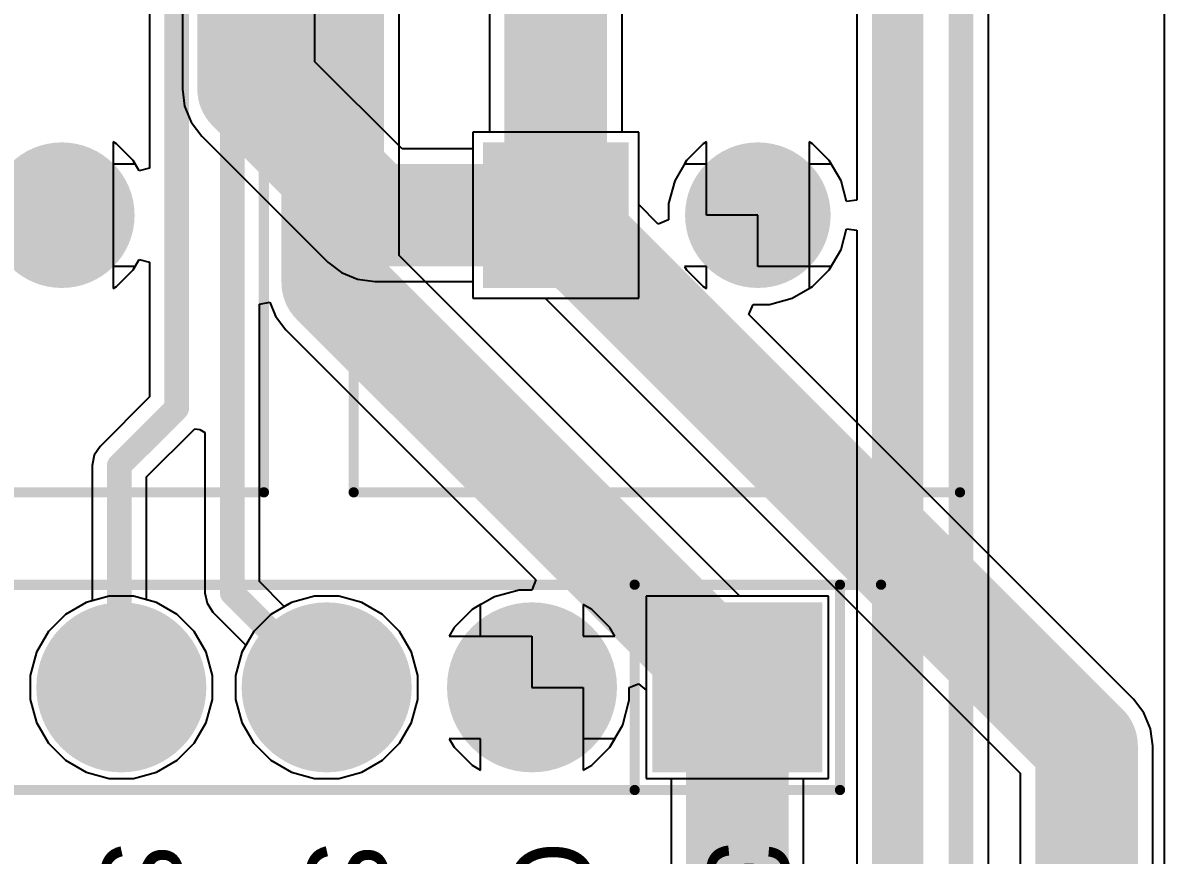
# Model space of a CAD drawing. Header units: millimetres. Extents: x 0 to 212, y 0 to 213.
# Drawn here: x 0.609 to 1.165, y 2.772 to 3.177 of the extents above; entities that cross this region are included whole.
import ezdxf

# ---------------------------------------------------------------- set-up
doc = ezdxf.new("R2010")
doc.units = ezdxf.units.MM
doc.header["$MEASUREMENT"] = 0
for name, color, linetype in [('BottomLayer', 5, 'Continuous'), ('BottomSolder', 6, 'Continuous'), ('MultiLayer', 9, 'Continuous'), ('PadHoleLayer', 156, 'Continuous'), ('TopLayer', 1, 'Continuous'), ('TopOverlay', 2, 'Continuous'), ('TopSolder', 216, 'Continuous')]:
    doc.layers.add(name, color=color, linetype=linetype)

# ---------------------------------------------------------------- blocks, each defined once
blk = doc.blocks.new('MPU6050__28')
at = {"layer": 'BottomLayer'}
blk.add_hatch(color=5, dxfattribs=at).paths.add_polyline_path([(-0.3874, -0.2126), (-0.3126, -0.2126), (-0.3126, -0.2874), (-0.3874, -0.2874)])
h = blk.add_hatch(color=5, dxfattribs=at)
edge = h.paths.add_edge_path()
edge.add_arc((-0.25, -0.25), 0.0374, 0, 360)
h = blk.add_hatch(color=5, dxfattribs=at)
edge = h.paths.add_edge_path()
edge.add_arc((-0.15, -0.25), 0.0374, 0, 360)
h = blk.add_hatch(color=5, dxfattribs=at)
edge = h.paths.add_edge_path()
edge.add_arc((-0.05, -0.25), 0.0374, 0, 360)
at = {"layer": 'BottomSolder'}
blk.add_hatch(color=6, dxfattribs=at).paths.add_polyline_path([(-0.3914, -0.2086), (-0.3086, -0.2086), (-0.3086, -0.2914), (-0.3914, -0.2914)])
h = blk.add_hatch(color=6, dxfattribs=at)
edge = h.paths.add_edge_path()
edge.add_arc((-0.25, -0.25), 0.0414, 0, 360)
h = blk.add_hatch(color=6, dxfattribs=at)
edge = h.paths.add_edge_path()
edge.add_arc((-0.15, -0.25), 0.0414, 0, 360)
h = blk.add_hatch(color=6, dxfattribs=at)
edge = h.paths.add_edge_path()
edge.add_arc((-0.05, -0.25), 0.0414, 0, 360)
at = {"layer": 'MultiLayer'}
blk.add_hatch(color=9, dxfattribs=at).paths.add_polyline_path([(-0.3874, -0.2126), (-0.3126, -0.2126), (-0.3126, -0.2874), (-0.3874, -0.2874)])
h = blk.add_hatch(color=9, dxfattribs=at)
edge = h.paths.add_edge_path()
edge.add_arc((-0.25, -0.25), 0.0374, 0, 360)
h = blk.add_hatch(color=9, dxfattribs=at)
edge = h.paths.add_edge_path()
edge.add_arc((-0.15, -0.25), 0.0374, 0, 360)
h = blk.add_hatch(color=9, dxfattribs=at)
edge = h.paths.add_edge_path()
edge.add_arc((-0.05, -0.25), 0.0374, 0, 360)
at = {"layer": 'PadHoleLayer'}
h = blk.add_hatch(color=156, dxfattribs=at)
edge = h.paths.add_edge_path()
edge.add_arc((-0.35, -0.25), 0.0201, 0, 360)
h = blk.add_hatch(color=156, dxfattribs=at)
edge = h.paths.add_edge_path()
edge.add_arc((-0.25, -0.25), 0.0201, 0, 360)
h = blk.add_hatch(color=156, dxfattribs=at)
edge = h.paths.add_edge_path()
edge.add_arc((-0.15, -0.25), 0.0201, 0, 360)
h = blk.add_hatch(color=156, dxfattribs=at)
edge = h.paths.add_edge_path()
edge.add_arc((-0.05, -0.25), 0.0201, 0, 360)
at = {"layer": 'TopLayer'}
blk.add_hatch(color=1, dxfattribs=at).paths.add_polyline_path([(-0.3874, -0.2126), (-0.3126, -0.2126), (-0.3126, -0.2874), (-0.3874, -0.2874)])
h = blk.add_hatch(color=1, dxfattribs=at)
edge = h.paths.add_edge_path()
edge.add_arc((-0.25, -0.25), 0.0374, 0, 360)
h = blk.add_hatch(color=1, dxfattribs=at)
edge = h.paths.add_edge_path()
edge.add_arc((-0.15, -0.25), 0.0374, 0, 360)
h = blk.add_hatch(color=1, dxfattribs=at)
edge = h.paths.add_edge_path()
edge.add_arc((-0.05, -0.25), 0.0374, 0, 360)
at = {"layer": 'TopSolder'}
blk.add_hatch(color=216, dxfattribs=at).paths.add_polyline_path([(-0.3914, -0.2086), (-0.3086, -0.2086), (-0.3086, -0.2914), (-0.3914, -0.2914)])
h = blk.add_hatch(color=216, dxfattribs=at)
edge = h.paths.add_edge_path()
edge.add_arc((-0.25, -0.25), 0.0414, 0, 360)
h = blk.add_hatch(color=216, dxfattribs=at)
edge = h.paths.add_edge_path()
edge.add_arc((-0.15, -0.25), 0.0414, 0, 360)
h = blk.add_hatch(color=216, dxfattribs=at)
edge = h.paths.add_edge_path()
edge.add_arc((-0.05, -0.25), 0.0414, 0, 360)
at = {"layer": 'TopOverlay', "const_width": 0.005}
for points in [[(-0.42, 0.327), (-0.42, -0.3)], [(-0.4, -0.2), (-0.4, -0.3)], [(-0.3, -0.2), (-0.4, -0.2)], [(-0.3, -0.2), (-0.3, -0.3)], [(0.4, -0.2), (-0.3, -0.2)], [(0.413, -0.3), (-0.42, -0.3)], [(-0.3, -0.3), (-0.4, -0.3)], [(0.4, -0.3), (-0.3, -0.3)]]:
    blk.add_lwpolyline(points, dxfattribs=at)
at = {"layer": 'TopOverlay', "const_width": 0.0025}
for points in [[(-0.40125, -0.2, 1), (-0.39875, -0.2, 1)], [(-0.40125, -0.2, 1), (-0.39875, -0.2, 1)], [(-0.30125, -0.2, 1), (-0.29875, -0.2, 1)], [(-0.30125, -0.2, 1), (-0.29875, -0.2, 1)], [(-0.30125, -0.2, 1), (-0.29875, -0.2, 1)], [(-0.42125, -0.3, 1), (-0.41875, -0.3, 1)], [(-0.42125, -0.3, 1), (-0.41875, -0.3, 1)], [(-0.40125, -0.3, 1), (-0.39875, -0.3, 1)], [(-0.40125, -0.3, 1), (-0.39875, -0.3, 1)], [(-0.30125, -0.3, 1), (-0.29875, -0.3, 1)], [(-0.30125, -0.3, 1), (-0.29875, -0.3, 1)], [(-0.30125, -0.3, 1), (-0.29875, -0.3, 1)]]:
    blk.add_lwpolyline(points, format="xyb", close=True, dxfattribs=at)
at = {"layer": 'TopOverlay'}
for s, p in [('GND', (-0.24, -0.175)), ('SDA', (-0.04, -0.175)), ('SCL', (-0.14, -0.175)), ('3V3', (-0.33531, -0.175))]:
    blk.add_text(s, height=0.04, rotation=90, dxfattribs=at).set_placement(p)
blk = doc.blocks.new('2_54_2P_ZZDK_55')
at = {"layer": 'BottomLayer'}
blk.add_hatch(color=5, dxfattribs=at).paths.add_polyline_path([(-0.08268, 0.03346), (-0.01575, 0.03346), (-0.01575, -0.03346), (-0.08268, -0.03346)])
h = blk.add_hatch(color=5, dxfattribs=at)
edge = h.paths.add_edge_path()
edge.add_arc((0.04921, 0), 0.03346, 0, 360)
at = {"layer": 'BottomSolder'}
blk.add_hatch(color=6, dxfattribs=at).paths.add_polyline_path([(-0.08468, 0.03546), (-0.01375, 0.03546), (-0.01375, -0.03546), (-0.08468, -0.03546)])
h = blk.add_hatch(color=6, dxfattribs=at)
edge = h.paths.add_edge_path()
edge.add_arc((0.04921, 0), 0.03546, 0, 360)
at = {"layer": 'MultiLayer'}
blk.add_hatch(color=9, dxfattribs=at).paths.add_polyline_path([(-0.08268, 0.03346), (-0.01575, 0.03346), (-0.01575, -0.03346), (-0.08268, -0.03346)])
h = blk.add_hatch(color=9, dxfattribs=at)
edge = h.paths.add_edge_path()
edge.add_arc((0.04921, 0), 0.03346, 0, 360)
at = {"layer": 'PadHoleLayer'}
h = blk.add_hatch(color=156, dxfattribs=at)
edge = h.paths.add_edge_path()
edge.add_arc((-0.04921, 0), 0.01772, 0, 360)
h = blk.add_hatch(color=156, dxfattribs=at)
edge = h.paths.add_edge_path()
edge.add_arc((0.04921, 0), 0.01772, 0, 360)
at = {"layer": 'TopLayer'}
blk.add_hatch(color=1, dxfattribs=at).paths.add_polyline_path([(-0.08268, 0.03346), (-0.01575, 0.03346), (-0.01575, -0.03346), (-0.08268, -0.03346)])
h = blk.add_hatch(color=1, dxfattribs=at)
edge = h.paths.add_edge_path()
edge.add_arc((0.04921, 0), 0.03346, 0, 360)
at = {"layer": 'TopSolder'}
blk.add_hatch(color=216, dxfattribs=at).paths.add_polyline_path([(-0.08468, 0.03546), (-0.01375, 0.03546), (-0.01375, -0.03546), (-0.08468, -0.03546)])
h = blk.add_hatch(color=216, dxfattribs=at)
edge = h.paths.add_edge_path()
edge.add_arc((0.04921, 0), 0.03546, 0, 360)
at = {"layer": 'TopOverlay', "const_width": 0.005}
for points in [[(-0.035, 0.12), (0.035, 0.12)], [(-0.035, 0.105), (-0.035, 0.12)], [(0.035, 0.105), (0.035, 0.12)], [(-0.14764, -0.135), (-0.14764, 0.10236)], [(-0.14764, 0.10236), (0.14764, 0.10236)], [(0.14764, -0.135), (0.14764, 0.10236)], [(-0.14764, -0.135), (0.14764, -0.135)]]:
    blk.add_lwpolyline(points, dxfattribs=at)
at = {"layer": 'TopOverlay', "const_width": 0.0025}
for points in [[(-0.03625, 0.12, 1), (-0.03375, 0.12, 1)], [(-0.03625, 0.12, 1), (-0.03375, 0.12, 1)], [(0.03375, 0.12, 1), (0.03625, 0.12, 1)], [(0.03375, 0.12, 1), (0.03625, 0.12, 1)], [(-0.03625, 0.105, 1), (-0.03375, 0.105, 1)], [(0.03375, 0.105, 1), (0.03625, 0.105, 1)], [(-0.14889, 0.10236, 1), (-0.14639, 0.10236, 1)], [(-0.14889, 0.10236, 1), (-0.14639, 0.10236, 1)], [(0.14639, 0.10236, 1), (0.14889, 0.10236, 1)], [(0.14639, 0.10236, 1), (0.14889, 0.10236, 1)], [(-0.14889, -0.135, 1), (-0.14639, -0.135, 1)], [(-0.14889, -0.135, 1), (-0.14639, -0.135, 1)], [(0.14639, -0.135, 1), (0.14889, -0.135, 1)], [(0.14639, -0.135, 1), (0.14889, -0.135, 1)]]:
    blk.add_lwpolyline(points, format="xyb", close=True, dxfattribs=at)
blk = doc.blocks.new('2_54_2P_ZZDK_56')
at = {"layer": 'BottomLayer'}
blk.add_hatch(color=5, dxfattribs=at).paths.add_polyline_path([(-0.08268, 0.03346), (-0.01575, 0.03346), (-0.01575, -0.03346), (-0.08268, -0.03346)])
h = blk.add_hatch(color=5, dxfattribs=at)
edge = h.paths.add_edge_path()
edge.add_arc((0.04921, 0), 0.03346, 0, 360)
at = {"layer": 'BottomSolder'}
blk.add_hatch(color=6, dxfattribs=at).paths.add_polyline_path([(-0.08468, 0.03546), (-0.01375, 0.03546), (-0.01375, -0.03546), (-0.08468, -0.03546)])
h = blk.add_hatch(color=6, dxfattribs=at)
edge = h.paths.add_edge_path()
edge.add_arc((0.04921, 0), 0.03546, 0, 360)
at = {"layer": 'MultiLayer'}
blk.add_hatch(color=9, dxfattribs=at).paths.add_polyline_path([(-0.08268, 0.03346), (-0.01575, 0.03346), (-0.01575, -0.03346), (-0.08268, -0.03346)])
h = blk.add_hatch(color=9, dxfattribs=at)
edge = h.paths.add_edge_path()
edge.add_arc((0.04921, 0), 0.03346, 0, 360)
at = {"layer": 'PadHoleLayer'}
h = blk.add_hatch(color=156, dxfattribs=at)
edge = h.paths.add_edge_path()
edge.add_arc((-0.04921, 0), 0.01772, 0, 360)
h = blk.add_hatch(color=156, dxfattribs=at)
edge = h.paths.add_edge_path()
edge.add_arc((0.04921, 0), 0.01772, 0, 360)
at = {"layer": 'TopLayer'}
blk.add_hatch(color=1, dxfattribs=at).paths.add_polyline_path([(-0.08268, 0.03346), (-0.01575, 0.03346), (-0.01575, -0.03346), (-0.08268, -0.03346)])
h = blk.add_hatch(color=1, dxfattribs=at)
edge = h.paths.add_edge_path()
edge.add_arc((0.04921, 0), 0.03346, 0, 360)
at = {"layer": 'TopSolder'}
blk.add_hatch(color=216, dxfattribs=at).paths.add_polyline_path([(-0.08468, 0.03546), (-0.01375, 0.03546), (-0.01375, -0.03546), (-0.08468, -0.03546)])
h = blk.add_hatch(color=216, dxfattribs=at)
edge = h.paths.add_edge_path()
edge.add_arc((0.04921, 0), 0.03546, 0, 360)
at = {"layer": 'TopOverlay', "const_width": 0.005}
for points in [[(-0.035, 0.12), (0.035, 0.12)], [(-0.035, 0.105), (-0.035, 0.12)], [(0.035, 0.105), (0.035, 0.12)], [(-0.14764, -0.135), (-0.14764, 0.10236)], [(-0.14764, 0.10236), (0.14764, 0.10236)], [(0.14764, -0.135), (0.14764, 0.10236)], [(-0.14764, -0.135), (0.14764, -0.135)]]:
    blk.add_lwpolyline(points, dxfattribs=at)
at = {"layer": 'TopOverlay', "const_width": 0.0025}
for points in [[(-0.03625, 0.12, 1), (-0.03375, 0.12, 1)], [(-0.03625, 0.12, 1), (-0.03375, 0.12, 1)], [(0.03375, 0.12, 1), (0.03625, 0.12, 1)], [(0.03375, 0.12, 1), (0.03625, 0.12, 1)], [(-0.03625, 0.105, 1), (-0.03375, 0.105, 1)], [(0.03375, 0.105, 1), (0.03625, 0.105, 1)], [(-0.14889, 0.10236, 1), (-0.14639, 0.10236, 1)], [(-0.14889, 0.10236, 1), (-0.14639, 0.10236, 1)], [(0.14639, 0.10236, 1), (0.14889, 0.10236, 1)], [(0.14639, 0.10236, 1), (0.14889, 0.10236, 1)], [(-0.14889, -0.135, 1), (-0.14639, -0.135, 1)], [(-0.14889, -0.135, 1), (-0.14639, -0.135, 1)], [(0.14639, -0.135, 1), (0.14889, -0.135, 1)], [(0.14639, -0.135, 1), (0.14889, -0.135, 1)]]:
    blk.add_lwpolyline(points, format="xyb", close=True, dxfattribs=at)

msp = doc.modelspace()

# ---------------------------------------------------------------- linework, layer by layer
at = {"layer": 'BottomLayer'}
for p, q in [((1.1648, 3.90204), (1.1648, 0.0102)), ((0.7922, 3.06407), (0.7922, 3.19633)), ((0.67066, 3.19121), (0.67066, 3.1066)), ((0.90896, 3.12417), (0.82803, 3.12417)), ((0.82803, 3.12417), (0.82803, 3.04324)), ((0.90896, 3.08888), (0.90896, 3.12417)), ((0.65461, 3.11848), (0.65292, 3.11946)), ((0.65292, 3.11946), (0.65292, 3.0837)), ((0.6627, 3.11039), (0.65461, 3.11848)), ((0.94023, 3.11848), (0.93214, 3.11039)), ((0.94192, 3.11946), (0.94023, 3.11848)), ((0.94192, 3.0837), (0.94192, 3.11946)), ((0.99361, 3.11848), (0.99192, 3.11946)), ((0.99192, 3.11946), (0.99192, 3.1087)), ((1.0017, 3.11039), (0.99361, 3.11848)), ((0.66566, 3.10526), (0.6627, 3.11039)), ((0.93214, 3.11039), (0.92642, 3.10048)), ((0.99192, 3.1087), (1.00267, 3.1087)), ((1.00267, 3.1087), (1.0017, 3.11039)), ((0.67066, 3.1066), (0.66566, 3.10526)), ((0.92642, 3.10048), (0.92345, 3.08943)), ((0.91845, 3.07939), (0.90896, 3.08888)), ((0.92345, 3.08943), (0.92345, 3.08146)), ((0.65292, 3.0837), (0.65292, 3.04795)), ((0.92345, 3.08146), (0.91845, 3.07939)), ((0.96692, 3.0837), (0.94192, 3.0837)), ((0.96692, 3.0587), (0.96692, 3.0837)), ((0.95816, 2.8981), (0.7922, 3.06407)), ((0.6627, 3.05702), (0.66566, 3.06215)), ((0.66566, 3.06215), (0.67066, 3.06081)), ((0.67066, 3.06081), (0.67066, 2.99519)), ((1.00267, 3.0587), (0.96692, 3.0587)), ((1.0017, 3.05702), (1.00267, 3.0587)), ((0.65461, 3.04892), (0.6627, 3.05702)), ((0.99361, 3.04892), (1.0017, 3.05702)), ((0.65292, 3.04795), (0.65461, 3.04892)), ((0.9837, 3.0432), (0.99361, 3.04892)), ((0.72417, 3.04031), (0.72917, 3.04131)), ((0.72917, 3.04131), (0.73197, 3.03457)), ((0.82803, 3.04324), (0.86331, 3.04324)), ((0.86331, 3.04324), (1.09472, 2.81183)), ((0.97264, 3.04024), (0.9837, 3.0432)), ((0.72417, 2.90519), (0.72417, 3.04031)), ((0.9626, 3.03524), (0.96468, 3.04024)), ((1.14982, 2.84802), (0.9626, 3.03524)), ((0.96468, 3.04024), (0.97264, 3.04024)), ((0.73197, 3.03457), (0.7371, 3.02788)), ((0.7371, 3.02788), (0.85887, 2.9061)), ((0.67066, 2.99519), (0.64655, 2.97108)), ((0.66917, 2.95621), (0.69266, 2.9797)), ((0.69266, 2.9797), (0.69521, 2.97925)), ((0.69521, 2.97925), (0.69766, 2.97788)), ((0.69766, 2.97788), (0.69766, 2.8997)), ((0.64655, 2.97108), (0.64367, 2.96678)), ((0.64367, 2.96678), (0.64266, 2.9617)), ((0.64266, 2.9617), (0.64266, 2.89585)), ((0.66917, 2.89639), (0.66917, 2.95621)), ((0.7363, 2.89307), (0.72417, 2.90519)), ((0.85887, 2.9061), (0.8568, 2.9011)), ((0.67406, 2.89508), (0.66917, 2.89639)), ((0.69766, 2.8997), (0.69867, 2.89463)), ((0.75107, 2.8981), (0.73978, 2.89508)), ((0.76277, 2.8981), (0.75107, 2.8981)), ((0.77406, 2.89508), (0.76277, 2.8981)), ((0.83862, 2.89787), (0.82781, 2.89163)), ((0.85068, 2.9011), (0.83862, 2.89787)), ((0.8568, 2.9011), (0.85068, 2.9011)), ((1.00132, 2.8981), (0.95816, 2.8981)), ((1.00132, 2.8093), (1.00132, 2.8981)), ((0.63978, 2.89508), (0.62966, 2.88923)), ((0.64266, 2.89585), (0.63978, 2.89508)), ((0.68418, 2.88923), (0.67406, 2.89508)), ((0.69867, 2.89463), (0.70155, 2.89033)), ((0.73978, 2.89508), (0.7363, 2.89307)), ((0.78418, 2.88923), (0.77406, 2.89508)), ((0.82781, 2.89163), (0.81899, 2.88281)), ((0.62966, 2.88923), (0.62139, 2.88097)), ((0.69245, 2.88097), (0.68418, 2.88923)), ((0.70155, 2.89033), (0.71755, 2.87432)), ((0.79245, 2.88097), (0.78418, 2.88923)), ((0.62139, 2.88097), (0.61554, 2.87084)), ((0.69829, 2.87084), (0.69245, 2.88097)), ((0.79829, 2.87084), (0.79245, 2.88097)), ((0.81899, 2.88281), (0.81662, 2.8787)), ((0.71755, 2.87432), (0.71554, 2.87084)), ((0.81662, 2.8787), (0.85692, 2.8787)), ((0.85692, 2.8787), (0.85692, 2.8537)), ((0.61554, 2.87084), (0.61252, 2.85955)), ((0.70132, 2.85955), (0.69829, 2.87084)), ((0.71554, 2.87084), (0.71252, 2.85955)), ((0.80132, 2.85955), (0.79829, 2.87084)), ((0.61252, 2.85955), (0.61252, 2.84786)), ((0.70132, 2.84786), (0.70132, 2.85955)), ((0.71252, 2.85955), (0.71252, 2.84786)), ((0.80132, 2.84786), (0.80132, 2.85955)), ((0.85692, 2.8537), (0.88192, 2.8537)), ((0.88192, 2.8537), (0.88192, 2.8134)), ((0.90432, 2.85359), (0.90874, 2.85542)), ((0.90432, 2.84746), (0.90432, 2.85359)), ((0.90874, 2.85542), (0.91252, 2.85232)), ((0.91252, 2.85232), (0.91252, 2.8093)), ((0.61252, 2.84786), (0.61554, 2.83657)), ((0.69829, 2.83657), (0.70132, 2.84786)), ((0.71252, 2.84786), (0.71554, 2.83657)), ((0.79829, 2.83657), (0.80132, 2.84786)), ((0.90109, 2.83541), (0.90432, 2.84746)), ((1.15495, 2.84134), (1.14982, 2.84802)), ((1.15818, 2.83355), (1.15495, 2.84134)), ((0.61554, 2.83657), (0.62139, 2.82644)), ((0.69245, 2.82644), (0.69829, 2.83657)), ((0.71554, 2.83657), (0.72139, 2.82644)), ((0.79245, 2.82644), (0.79829, 2.83657)), ((0.89485, 2.8246), (0.90109, 2.83541)), ((1.15928, 2.8252), (1.15818, 2.83355)), ((0.62139, 2.82644), (0.62966, 2.81817)), ((0.68418, 2.81817), (0.69245, 2.82644)), ((0.72139, 2.82644), (0.72966, 2.81817)), ((0.78418, 2.81817), (0.79245, 2.82644)), ((0.83192, 2.8287), (0.81662, 2.8287)), ((0.81662, 2.8287), (0.81899, 2.8246)), ((0.81899, 2.8246), (0.82781, 2.81577)), ((0.83192, 2.8134), (0.83192, 2.8287)), ((0.88602, 2.81577), (0.89485, 2.8246)), ((1.15928, 1.13678), (1.15928, 2.8252)), ((0.62966, 2.81817), (0.63978, 2.81233)), ((0.67406, 2.81233), (0.68418, 2.81817)), ((0.72966, 2.81817), (0.73978, 2.81233)), ((0.77406, 2.81233), (0.78418, 2.81817)), ((0.82781, 2.81577), (0.83192, 2.8134)), ((0.88192, 2.8134), (0.88602, 2.81577)), ((0.63978, 2.81233), (0.65107, 2.8093)), ((0.65107, 2.8093), (0.66277, 2.8093)), ((0.66277, 2.8093), (0.67406, 2.81233)), ((0.73978, 2.81233), (0.75107, 2.8093)), ((0.75107, 2.8093), (0.76277, 2.8093)), ((0.76277, 2.8093), (0.77406, 2.81233)), ((0.91252, 2.8093), (1.00132, 2.8093)), ((1.09472, 2.81183), (1.09472, 1.15015))]:
    msp.add_line(p, q, dxfattribs=at)
for points, const_width in [([(0.75992, 3.0507), (0.75992, 3.2097)], 0.05), ([(0.71092, 2.8997), (0.71092, 3.2097)], 0.012), ([(0.68392, 2.9897), (0.68392, 3.1967)], 0.012), ([(0.86849, 3.0837), (1.127, 2.8252)], 0.05), ([(0.75992, 3.0507), (0.95692, 2.8537)], 0.05), ([(0.65592, 2.9617), (0.68392, 2.9897)], 0.012), ([(0.65592, 2.8547), (0.65592, 2.9617)], 0.012), ([(0.71092, 2.8997), (0.75692, 2.8537)], 0.012), ([(0.65592, 2.8547), (0.65692, 2.8537)], 0.012), ([(1.127, 1.13678), (1.127, 2.8252)], 0.05)]:
    msp.add_lwpolyline(points, dxfattribs=dict(at, const_width=const_width))
for points, const_width in [([(0.85599, 3.0837, 1), (0.88099, 3.0837, 1)], 0.025), ([(0.74742, 3.0507, 1), (0.77242, 3.0507, 1)], 0.025), ([(0.74742, 3.0507, 1), (0.77242, 3.0507, 1)], 0.025), ([(0.68092, 2.9897, 1), (0.68692, 2.9897, 1)], 0.006), ([(0.68092, 2.9897, 1), (0.68692, 2.9897, 1)], 0.006), ([(0.65292, 2.9617, 1), (0.65892, 2.9617, 1)], 0.006), ([(0.65292, 2.9617, 1), (0.65892, 2.9617, 1)], 0.006), ([(0.70792, 2.8997, 1), (0.71392, 2.8997, 1)], 0.006), ([(0.70792, 2.8997, 1), (0.71392, 2.8997, 1)], 0.006), ([(0.94442, 2.8537, 1), (0.96942, 2.8537, 1)], 0.025), ([(0.65292, 2.8547, 1), (0.65892, 2.8547, 1)], 0.006), ([(0.65292, 2.8547, 1), (0.65892, 2.8547, 1)], 0.006), ([(0.65392, 2.8537, 1), (0.65992, 2.8537, 1)], 0.006), ([(0.75392, 2.8537, 1), (0.75992, 2.8537, 1)], 0.006), ([(1.1145, 2.8252, 1), (1.1395, 2.8252, 1)], 0.025), ([(1.1145, 2.8252, 1), (1.1395, 2.8252, 1)], 0.025)]:
    msp.add_lwpolyline(points, format="xyb", close=True, dxfattribs=dict(at, const_width=const_width))
at = {"layer": 'TopLayer'}
for p, q in [((1.1648, 4.63667), (1.1648, 0.0102)), ((1.01512, 4.26676), (1.01512, 3.09108)), ((1.07917, 2.09035), (1.07917, 3.38636)), ((0.7512, 3.15845), (0.7512, 3.2857)), ((0.68664, 3.27233), (0.68664, 3.14508)), ((0.83622, 3.22828), (0.83622, 3.12417)), ((0.90077, 3.12417), (0.90077, 3.21491)), ((0.79367, 3.11598), (0.7512, 3.15845)), ((0.68664, 3.14508), (0.68774, 3.13673)), ((0.68774, 3.13673), (0.69097, 3.12894)), ((0.69097, 3.12894), (0.6961, 3.12226)), ((0.83622, 3.12417), (0.82803, 3.12417)), ((0.82803, 3.12417), (0.82803, 3.11598)), ((0.90896, 3.12417), (0.90077, 3.12417)), ((0.90896, 3.04324), (0.90896, 3.12417)), ((0.65461, 3.11848), (0.65292, 3.11946)), ((0.65292, 3.11946), (0.65292, 3.1087)), ((0.6627, 3.11039), (0.65461, 3.11848)), ((0.6961, 3.12226), (0.75747, 3.06088)), ((0.94023, 3.11848), (0.93214, 3.11039)), ((0.94192, 3.11946), (0.94023, 3.11848)), ((0.94192, 3.1087), (0.94192, 3.11946)), ((0.99361, 3.11848), (0.99192, 3.11946)), ((0.99192, 3.11946), (0.99192, 3.0837)), ((1.0017, 3.11039), (0.99361, 3.11848)), ((0.82803, 3.11598), (0.79367, 3.11598)), ((0.65292, 3.1087), (0.66367, 3.1087)), ((0.66367, 3.1087), (0.6627, 3.11039)), ((0.93214, 3.11039), (0.93116, 3.1087)), ((0.93116, 3.1087), (0.94192, 3.1087)), ((1.00742, 3.10048), (1.0017, 3.11039)), ((1.01012, 3.09042), (1.00742, 3.10048)), ((1.01512, 3.09108), (1.01012, 3.09042)), ((0.99192, 3.0837), (0.99192, 3.04795)), ((1.00742, 3.06693), (1.01012, 3.07699)), ((1.01012, 3.07699), (1.01512, 3.07633)), ((1.01512, 3.07633), (1.01512, 2.69702)), ((1.0017, 3.05702), (1.00742, 3.06693)), ((0.66367, 3.0587), (0.65292, 3.0587)), ((0.65292, 3.0587), (0.65292, 3.04795)), ((0.6627, 3.05702), (0.66367, 3.0587)), ((0.75747, 3.06088), (0.76416, 3.05575)), ((0.94192, 3.0587), (0.93116, 3.0587)), ((0.93116, 3.0587), (0.93214, 3.05702)), ((0.94192, 3.04795), (0.94192, 3.0587)), ((0.65461, 3.04892), (0.6627, 3.05702)), ((0.76416, 3.05575), (0.77194, 3.05253)), ((0.77194, 3.05253), (0.7803, 3.05143)), ((0.93214, 3.05702), (0.94023, 3.04892)), ((0.99361, 3.04892), (1.0017, 3.05702)), ((0.65292, 3.04795), (0.65461, 3.04892)), ((0.7803, 3.05143), (0.82803, 3.05143)), ((0.82803, 3.05143), (0.82803, 3.04324)), ((0.94023, 3.04892), (0.94192, 3.04795)), ((0.99192, 3.04795), (0.99361, 3.04892)), ((0.82803, 3.04324), (0.90896, 3.04324)), ((0.65107, 2.8981), (0.63978, 2.89508)), ((0.66277, 2.8981), (0.65107, 2.8981)), ((0.67406, 2.89508), (0.66277, 2.8981)), ((0.75107, 2.8981), (0.73978, 2.89508)), ((0.76277, 2.8981), (0.75107, 2.8981)), ((0.77406, 2.89508), (0.76277, 2.8981)), ((1.00132, 2.8981), (0.91252, 2.8981)), ((0.91252, 2.8981), (0.91252, 2.8093)), ((1.00132, 2.8093), (1.00132, 2.8981)), ((0.63978, 2.89508), (0.62966, 2.88923)), ((0.68418, 2.88923), (0.67406, 2.89508)), ((0.73978, 2.89508), (0.72966, 2.88923)), ((0.78418, 2.88923), (0.77406, 2.89508)), ((0.82781, 2.89163), (0.81899, 2.88281)), ((0.83192, 2.894), (0.82781, 2.89163)), ((0.83192, 2.8787), (0.83192, 2.894)), ((0.88602, 2.89163), (0.88192, 2.894)), ((0.88192, 2.894), (0.88192, 2.8787)), ((0.89485, 2.88281), (0.88602, 2.89163)), ((0.62966, 2.88923), (0.62139, 2.88097)), ((0.69245, 2.88097), (0.68418, 2.88923)), ((0.72966, 2.88923), (0.72139, 2.88097)), ((0.79245, 2.88097), (0.78418, 2.88923)), ((0.62139, 2.88097), (0.61554, 2.87084)), ((0.69829, 2.87084), (0.69245, 2.88097)), ((0.72139, 2.88097), (0.71554, 2.87084)), ((0.79829, 2.87084), (0.79245, 2.88097)), ((0.81899, 2.88281), (0.81662, 2.8787)), ((0.89722, 2.8787), (0.89485, 2.88281)), ((0.81662, 2.8787), (0.83192, 2.8787)), ((0.88192, 2.8787), (0.89722, 2.8787)), ((0.61554, 2.87084), (0.61252, 2.85955)), ((0.70132, 2.85955), (0.69829, 2.87084)), ((0.71554, 2.87084), (0.71252, 2.85955)), ((0.80132, 2.85955), (0.79829, 2.87084)), ((0.61252, 2.85955), (0.61252, 2.84786)), ((0.70132, 2.84786), (0.70132, 2.85955)), ((0.71252, 2.85955), (0.71252, 2.84786)), ((0.80132, 2.84786), (0.80132, 2.85955)), ((0.61252, 2.84786), (0.61554, 2.83657)), ((0.69829, 2.83657), (0.70132, 2.84786)), ((0.71252, 2.84786), (0.71554, 2.83657)), ((0.79829, 2.83657), (0.80132, 2.84786)), ((0.61554, 2.83657), (0.62139, 2.82644)), ((0.69245, 2.82644), (0.69829, 2.83657)), ((0.71554, 2.83657), (0.72139, 2.82644)), ((0.79245, 2.82644), (0.79829, 2.83657)), ((0.62139, 2.82644), (0.62966, 2.81817)), ((0.68418, 2.81817), (0.69245, 2.82644)), ((0.72139, 2.82644), (0.72966, 2.81817)), ((0.78418, 2.81817), (0.79245, 2.82644)), ((0.83192, 2.8287), (0.81662, 2.8287)), ((0.81662, 2.8287), (0.81899, 2.8246)), ((0.81899, 2.8246), (0.82781, 2.81577)), ((0.83192, 2.8134), (0.83192, 2.8287)), ((0.89722, 2.8287), (0.88192, 2.8287)), ((0.88192, 2.8287), (0.88192, 2.8134)), ((0.88602, 2.81577), (0.89485, 2.8246)), ((0.89485, 2.8246), (0.89722, 2.8287)), ((0.62966, 2.81817), (0.63978, 2.81233)), ((0.67406, 2.81233), (0.68418, 2.81817)), ((0.72966, 2.81817), (0.73978, 2.81233)), ((0.77406, 2.81233), (0.78418, 2.81817)), ((0.82781, 2.81577), (0.83192, 2.8134)), ((0.88192, 2.8134), (0.88602, 2.81577)), ((0.63978, 2.81233), (0.65107, 2.8093)), ((0.65107, 2.8093), (0.66277, 2.8093)), ((0.66277, 2.8093), (0.67406, 2.81233)), ((0.73978, 2.81233), (0.75107, 2.8093)), ((0.75107, 2.8093), (0.76277, 2.8093)), ((0.76277, 2.8093), (0.77406, 2.81233)), ((0.91252, 2.8093), (0.92464, 2.8093)), ((0.92464, 2.8093), (0.92464, 2.73207)), ((0.9892, 2.7187), (0.9892, 2.8093)), ((0.9892, 2.8093), (1.00132, 2.8093))]:
    msp.add_line(p, q, dxfattribs=at)
for points, const_width in [([(1.06592, 2.077), (1.06592, 4.324)], 0.012), ([(1.035, 2.68878), (1.035, 4.275)], 0.025), ([(0.71892, 3.14508), (0.71892, 3.2857)], 0.05), ([(0.86849, 3.0837), (0.86849, 3.22828)], 0.05), ([(0.71892, 3.14508), (0.7803, 3.0837)], 0.05), ([(0.7803, 3.0837), (0.86849, 3.0837)], 0.05), ([(0.95692, 2.7187), (0.95692, 2.8537)], 0.05)]:
    msp.add_lwpolyline(points, dxfattribs=dict(at, const_width=const_width))
at = {"layer": 'TopLayer', "const_width": 0.025}
for points in [[(0.70642, 3.14508, 1), (0.73142, 3.14508, 1)], [(0.70642, 3.14508, 1), (0.73142, 3.14508, 1)], [(0.7678, 3.0837, 1), (0.7928, 3.0837, 1)], [(0.7678, 3.0837, 1), (0.7928, 3.0837, 1)], [(0.85599, 3.0837, 1), (0.88099, 3.0837, 1)], [(0.85599, 3.0837, 1), (0.88099, 3.0837, 1)], [(0.94442, 2.8537, 1), (0.96942, 2.8537, 1)]]:
    msp.add_lwpolyline(points, format="xyb", close=True, dxfattribs=at)

# ---------------------------------------------------------------- block references
for name, p in [('2_54_2P_ZZDK_56', (0.57871, 3.0837)), ('2_54_2P_ZZDK_55', (0.91771, 3.0837))]:
    msp.add_blockref(name, p)
at = {"rotation": 180}
msp.add_blockref('MPU6050__28', (0.60692, 2.6037), dxfattribs=at)

doc.saveas('drawing.dxf')
